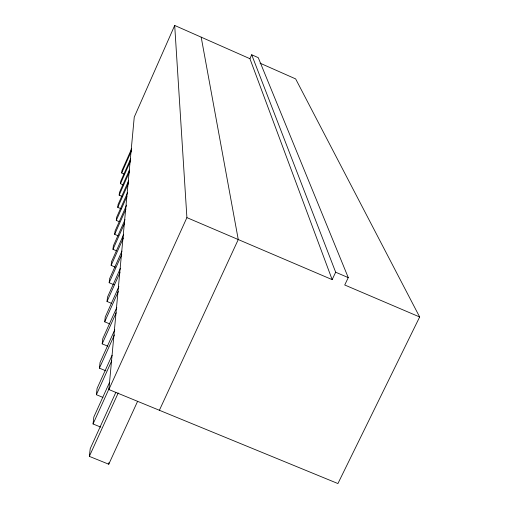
<?xml version="1.0" encoding="UTF-8"?>
<svg xmlns="http://www.w3.org/2000/svg" width="509" height="509" viewBox="0 0 509 509"><rect width="100%" height="100%" fill="white"/><g stroke="black" fill="none" stroke-linecap="round" stroke-linejoin="round"><path stroke-width="0.76" d="M115.867 392.305L90.227 448.664L89.342 456.376L108.761 464.227L108.888 462.668M260.099 63.192L295.653 78.908L419.658 316.98L337.919 483.55L108.869 389.538L134.249 117.115L174.695 25.45L249.913 58.694L332.148 279.626L186.905 217.623L174.695 25.45M100.833 427.14L93.045 423.965L93.834 417.017L109.556 382.361M102.952 397.402L96.379 394.71L97.098 388.418L112.101 355.244M105.948 370.851L99.414 368.16L100.063 362.433L114.748 329.889M107.984 346.266L102.182 343.861L102.78 338.631L116.796 307.493M109.791 323.94L104.701 321.822L105.248 317.018L118.902 286.618M111.42 303.313L107.017 301.474L107.526 297.059L120.455 268.205M114.092 284.792L109.161 282.724L109.626 278.646L121.956 251.077M115.416 267.187L111.14 265.386L111.573 261.601L123.509 234.872M116.599 250.867L112.973 249.334L113.373 245.822L125.029 219.684M118.183 235.826L114.678 234.344L115.053 231.073L126.62 205.102M119.138 221.612L116.275 220.397L116.618 217.343L127.562 192.746M121.225 208.836L117.757 207.367L118.088 204.503L128.662 180.682M122.001 196.372L119.151 195.157L119.456 192.472L129.381 170.108M123.223 184.875L120.461 183.698L120.748 181.179L130.673 158.776M124.54 174.199L121.683 172.977L121.956 170.604L131.583 148.857M121.683 172.977L131.621 150.543M120.461 183.698L130.698 160.602M119.151 195.157L129.471 171.908M117.757 207.367L128.662 182.833M116.275 220.397L126.894 196.519M114.678 234.344L125.939 209.078M112.973 249.334L124.565 223.343M111.14 265.386L123.426 237.888M109.161 282.724L121.772 254.551M107.017 301.474L119.997 272.544M104.701 321.822L118.323 291.492M102.182 343.861L116.186 312.774M99.414 368.16L114.417 334.916M96.379 394.71L111.725 360.805M249.913 58.694L251.694 54.756L258.254 57.657L348.258 277.609L344.727 284.989L419.658 316.98M93.045 423.965L109.123 388.545M108.869 389.538L186.905 217.623M89.342 456.376L118.228 392.948M108.761 464.227L137.545 401.448M159.387 410.273L238.257 239.542L201.189 37.157M332.148 279.626L335.673 272.226L251.694 54.756M335.673 272.226L348.258 277.609"/></g></svg>
